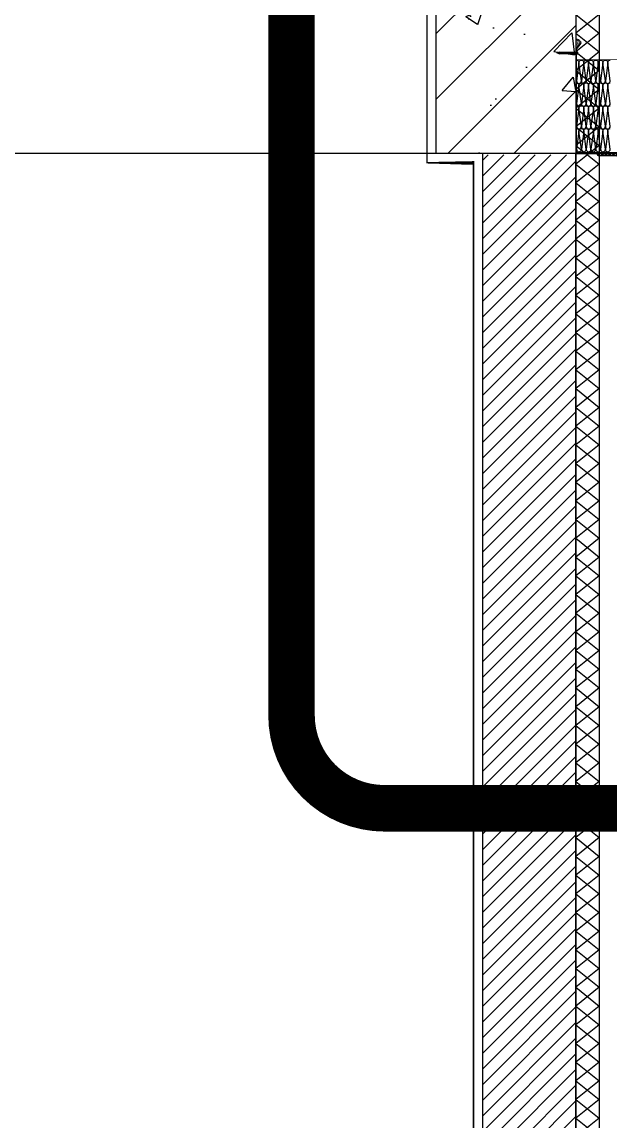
# Model space of a CAD drawing. Extents: x 220580 to 2027826, y -309201 to 71987.
# Drawn here: x 288901 to 290165, y -155559 to -153197 of the extents above; entities that cross this region are included whole.
import ezdxf

# ---------------------------------------------------------------- set-up
doc = ezdxf.new("R2010")
doc.units = 0
for name, pattern in [('DASH', [0.35, 0.25, -0.1]), ('ZN-CENTER', [2, 1.25, -0.25, 0.25, -0.25]), ('ZN-DASH', [0.35, 0.25, -0.1])]:
    doc.linetypes.add(name, pattern=pattern)
for name, color, linetype in [('!ZN1-填充-8', 8, 'Continuous'), ('!ZN2-WALL-5', 5, 'Continuous'), ('!ZN3-不锈钢板幕墙-7', 7, 'Continuous'), ('!ZN4-辅助材料-1', 1, 'Continuous'), ('!ZN4-配件-11', 11, 'Continuous'), ('!ZN5-钢材断面-2', 2, 'Continuous'), ('!ZN6-轴线-1', 1, 'ZN-CENTER'), ('20剖面图$0$A-LIN-V', 9, 'Continuous'), ('3索引', 3, 'Continuous'), ('A-LIN-V', 9, 'Continuous'), ('S-AXIS', 111, 'Continuous'), ('S-SHAPE', 51, 'Continuous')]:
    doc.layers.add(name, color=color, linetype=linetype)

# ---------------------------------------------------------------- blocks, each defined once
blk = doc.blocks.new('$LinePat$保温板1')
at = {"color": 0}
for p, q in [((0, 0), (16, -20)), ((0, -20), (16, 0))]:
    blk.add_line(p, q, dxfattribs=at)
for points in [[(0, 0), (16, 0)], [(0, -20), (16, -20)]]:
    blk.add_lwpolyline(points)
blk = doc.blocks.new('射钉YD42')
at = {"layer": '!ZN4-配件-11'}
for p, q in [((-36.0281158098569, 1.791565257043999), (-42.00000000000182, 1.13686837721616e-13)), ((-42.00000000000182, 1.13686837721616e-13), (-36.02811580985326, -1.791565257044226)), ((-35.97064623274309, 1.799999999999841), (-0.2000000000007276, 1.799999999999841)), ((-3.637978807091713e-12, 3.399999999999068), (0, 1.999999999999886)), ((0, 1.999999999999886), (0, -1.999999999999886)), ((0.6520403489412274, 3.599999999999341), (0.1999999999970896, 3.599999999999341)), ((-0.2000000000007276, -1.799999999999841), (-35.97064623273945, -1.800000000000068)), ((0, -1.999999999999886), (1.818989403545856e-12, -3.39999999999975)), ((0.6520403489412274, -3.599999999999795), (0.2000000000025466, -3.599999999999795))]:
    blk.add_line(p, q, dxfattribs=at)
for centre, radius, start, end in [((-35.97064623274309, 1.599999999999795), 0.2, 90, 106.6992442340392), ((-0.2000000000007276, 1.999999999999886), 0.2, 270, 0), ((0.1999999999970896, 3.399999999999295), 0.2, 90, 180.0000000000651), ((0.6520403489412274, 3.399999999999295), 0.2, 37.3129845611565, 90), ((-3.808999999990192, -3.410605131648481e-13), 5.808999999990678, 322.6870154387133, 37.31298456128677), ((-35.97064623273945, -1.600000000000023), 0.2, 253.3007557659608, 270), ((-0.2000000000007276, -1.999999999999886), 0.2, 0, 90), ((0.2000000000025466, -3.39999999999975), 0.2, 180, 270), ((0.6520403489412274, -3.39999999999975), 0.2, 270, 322.6870154388436)]:
    blk.add_arc(centre, radius, start, end, dxfattribs=at)
at = {"layer": '!ZN6-轴线-1'}
blk.add_line((3.562903745212679, -3.410605131648481e-13), (-43.47007426670098, -1.13686837721616e-13), dxfattribs=at)
blk = doc.blocks.new('*U1711')
at = {"layer": '!ZN4-配件-11', "xscale": -1}
blk.add_blockref('射钉YD42', (0, 3.126388037344441e-13), dxfattribs=at)
blk = doc.blocks.new('ZT_角钢(填充)_50X50X5')
at = {"layer": '!ZN1-填充-8'}
h = blk.add_hatch(dxfattribs=at)
h.set_pattern_fill('ANSI32', color=256, scale=0.6, style=0)
h.set_pattern_definition([(45, (-11702.14548385996, -65281.3865768466), (-4.041115254481119, 4.041115254481119), []), (45, (-11699.45140585996, -65281.3865768466), (-4.041115254481119, 4.041115254481119), [])])
h.paths.add_polyline_path([(50, 3.333333333328937, 0.4142135623730951), (48.33333333333394, 5.000000000000455), (10.5, 5, -0.4142135623730951), (5, 10.5), (5, 48.33333333332848, 0.4142135623730951), (3.33333333333394, 50), (0, 50), (0, 0), (50.00000000000182, -6.821210263296962e-12)])
at = {"layer": '!ZN5-钢材断面-2'}
blk.add_lwpolyline([(0, 0), (0, 50), (3.33333333333394, 50, -0.4142135623730951), (5, 48.33333333332848), (5, 10.5, 0.4142135623730951), (10.5, 5), (48.33333333333394, 5.000000000000455, -0.4142135623730951), (50, 3.333333333328937), (50, 4.547473508864641e-13), (0, 0)], format="xyb", dxfattribs=at)
blk = doc.blocks.new('*U2004')
at = {"layer": '!ZN5-钢材断面-2', "extrusion": (0, 0, -1), "zscale": -1, "rotation": 90}
blk.add_blockref('ZT_角钢(填充)_50X50X5', (0, 0), dxfattribs=at)
blk = doc.blocks.new('20250825140909')
at = {"layer": '!ZN1-填充-8'}
h = blk.add_hatch(dxfattribs=at)
h.set_pattern_fill('AR-SAND', color=256, style=0)
h.set_pattern_definition([(37.50000000000001, (-140341.1696438071, 37190.13754900623), (-0.06299335810960814, 1.926823769013159), [0, -1.52, 0, -1.7, 0, -1.625]), (7.499999999999999, (-140341.1696438071, 37190.13754900623), (1.769776705267727, 2.822146065229741), [0, -0.82, 0, -1.37, 0, -0.525]), (327.5, (-140342.3996438072, 37190.13754900623), (3.114141861751495, 0.005659053536964305), [0, -0.5, 0, -1.8, 0, -2.35]), (317.5, (-140342.3996438072, 37190.13754900623), (3.006126604572293, 0.8776755649342491), [0, -0.25, 0, -1.18, 0, -1.35])])
edge = h.paths.add_edge_path()
edge.add_ellipse((-1698.150602250011, 12043.21706858595), major_axis=(1.856033061350579, 1.856033061350579), ratio=0.9999999999994107, start_angle=339.795305811446, end_angle=449.7953057119633, ccw=False)
edge.add_ellipse((-1694.868937062914, 12041.89525134969), major_axis=(1.827144684785625, 1.827144684785625), ratio=0.9999999999992512, start_angle=315.3554209803034, end_angle=425.3554208808636, ccw=False)
edge.add_ellipse((-1692.6137739158, 12038.86894663438), major_axis=(2.163778793745922, 2.163778793745923), ratio=0.9999999999992885, start_angle=288.8324499264122, end_angle=398.83244982698426, ccw=False)
edge.add_line((-1689.867357919225, 12037.51947395588), (-1699.892613037024, 12024.80571424725))
edge.add_ellipse((-1699.49999263708, 12024.49611899306), major_axis=(-0.3535533905086637, 0.3535533905086636), ratio=0.9999999999786988, start_angle=6.742954810717589, end_angle=45.00000003479453)
edge.add_line((-1699.999992636964, 12024.49611899271), (-1699.999992636964, 12045.07972063232))
h = blk.add_hatch(dxfattribs=at)
h.set_pattern_fill('ANSI31', color=256, scale=15, style=0)
h.set_pattern_definition([(45, (-10180.92640286661, 7120.730285084981), (-16.83798022700466, 16.83798022700466), [])])
h.paths.add_polyline_path([(-1899.99999263772, 11796.89285711927), (-1899.999992638011, 7439.999999769847), (-1699.981949422508, 7439.999999769847), (-1699.981949422508, 11796.89285711927)])
at = {"layer": 'S-AXIS'}
h = blk.add_hatch(dxfattribs=at)
h.set_pattern_fill('AN31C', color=8, scale=500)
h.set_pattern_definition([(45, (21170.3697033124, -828429.2702183069), (-70.71067811865477, 70.71067811865477), []), (49.99999999999999, (21170.3697033124, -828429.2702183069), (358.6300913003767, -31.37606749129757), [37.5, -412.5]), (355, (21170.3697033124, -828429.2702183069), (-69.37566680649998, 376.0960668500059), [30, -330]), (100.4514, (21200.25554331241, -828431.884888307), (289.2546908570108, 344.7197710304768), [31.870095, -350.571056]), (46.18420000000001, (21170.3697033124, -828329.2702183069), (533.6205243128221, -82.759507164509), [56.25, -618.75]), (96.6356, (21214.83807581238, -828336.1668718071), (467.3313527743517, 487.0589354502209), [47.805144, -525.8565]), (351.1842, (21170.3697033124, -828329.2702183069), (467.3309725668137, 487.0593004626623), [45, -495]), (21, (21220.3697033124, -828354.2702183069), (298.4535260592308, -201.3094453326694), [37.5, -412.5]), (326.0000000000001, (21220.3697033124, -828354.2702183069), (121.6576659607909, 362.5750225234265), [30, -330]), (71.4514, (21245.2408198124, -828371.0460213069), (420.111314290745, 161.2652483549761), [31.870095, -350.571056]), (37.50000000000001, (21170.3697033124, -828429.2702183069), (6.079927658645317, 166.4469269156557), [0, -326, 0, -335, 0, -331.25]), (7.499999999999999, (21170.3697033124, -828429.2702183069), (131.5347687210743, 197.2058559411801), [0, -191, 0, -318.5, 0, -126.25]), (327.5, (21058.8697033124, -828429.2702183069), (266.9112180862044, -11.27743586718985), [0, -125, 0, -390, 0, -517.5]), (317.5, (21008.8697033124, -828429.2702183069), (291.5930846711931, 50.05249116615885), [0, -162.5, 0, -259, 0, -367.5])])
h.paths.add_polyline_path([(-1699.999992646102, 12500), (-1999.999992646102, 12500), (-1999.999992646102, 12350), (-1999.999992646102, 11800), (-1699.999992646102, 11800)])
at = {"layer": '!ZN1-填充-8', "const_width": 1}
blk.add_lwpolyline([(49.94926942739403, 12001.50000106261), (-1698.499992636964, 12001.50000106261)], dxfattribs=at)
at = {"layer": '!ZN1-填充-8', "ltscale": 30, "extrusion": (0, 1.224646799147353e-16, -1)}
for points in [[(1698.499992636964, 12000.50000106261, 0.451718), (1693.383132186311, 11994.87002106261), (1698.458887416928, 11956.13000106261, -0.451718), (1693.34203356842, 11950.50000106261, -0.451718), (1688.225173117768, 11956.13000106261), (1693.300934950588, 11994.87002106261, 0.451718), (1688.184074499877, 12000.50000106261, 0.451718), (1683.067214049224, 11994.87002106261), (1688.142969279841, 11956.13000106261, -0.451718), (1683.026115431334, 11950.50000106261, -0.451718), (1677.909254980681, 11956.13000106261), (1682.985016813502, 11994.87002106261, 0.451718), (1677.868156362791, 12000.50000106261, 0.451718), (1672.751295912138, 11994.87002106261), (1677.827051142813, 11956.13000106261, -0.451718), (1672.710197294247, 11950.50000106261, -0.451718), (1667.593336843594, 11956.13000106261), (1672.669098676415, 11994.87002106261, 0.451718), (1667.552238225704, 12000.50000106261, 0.451718), (1662.435377775051, 11994.87002106261), (1667.511133005726, 11956.13000106261, -0.451718), (1662.394279157161, 11950.50000106261, -0.451718), (1657.277418706508, 11956.13000106261), (1662.353180539329, 11994.87002106261, 0.451718), (1657.236320088618, 12000.50000106261, 0.451718), (1652.119459637965, 11994.87002106261), (1657.19521486864, 11956.13000106261, -0.451718), (1652.078361020074, 11950.50000106261, -0.451718), (1646.961500569421, 11956.13000106261), (1652.037262402242, 11994.87002106261, 0.451718), (1646.920401951531, 12000.50000106261, 0.451718), (1641.803541500878, 11994.87002106261), (1646.879296731553, 11956.13000106261, -0.451718), (1641.762442882988, 11950.50000106261, -0.451718), (1636.645582432335, 11956.13000106261), (1641.721344265155, 11994.87002106261, 0.451718), (1636.604483814444, 12000.50000106261, 0.451718), (1631.487623363791, 11994.87002106261), (1636.563378594466, 11956.13000106261, -0.451718), (1631.446524745901, 11950.50000106261, -0.451718), (1626.329664295248, 11956.13000106261), (1631.405426128069, 11994.87002106261, 0.451718), (1626.288565677358, 12000.50000106261, 0.451718)], [(1698.499992636964, 11951.50000106261, 0.451718), (1693.383132186311, 11945.87002106261), (1698.458887416928, 11907.13000106261, -0.451718), (1693.34203356842, 11901.50000106261, -0.451718), (1688.225173117768, 11907.13000106261), (1693.300934950588, 11945.87002106261, 0.451718), (1688.184074499877, 11951.50000106261, 0.451718), (1683.067214049224, 11945.87002106261), (1688.142969279841, 11907.13000106261, -0.451718), (1683.026115431334, 11901.50000106261, -0.451718), (1677.909254980681, 11907.13000106261), (1682.985016813502, 11945.87002106261, 0.451718), (1677.868156362791, 11951.50000106261, 0.451718), (1672.751295912138, 11945.87002106261), (1677.827051142813, 11907.13000106261, -0.451718), (1672.710197294247, 11901.50000106261, -0.451718), (1667.593336843594, 11907.13000106261), (1672.669098676415, 11945.87002106261, 0.451718), (1667.552238225704, 11951.50000106261, 0.451718), (1662.435377775051, 11945.87002106261), (1667.511133005726, 11907.13000106261, -0.451718), (1662.394279157161, 11901.50000106261, -0.451718), (1657.277418706508, 11907.13000106261), (1662.353180539329, 11945.87002106261, 0.451718), (1657.236320088618, 11951.50000106261, 0.451718), (1652.119459637965, 11945.87002106261), (1657.19521486864, 11907.13000106261, -0.451718), (1652.078361020074, 11901.50000106261, -0.451718), (1646.961500569421, 11907.13000106261), (1652.037262402242, 11945.87002106261, 0.451718), (1646.920401951531, 11951.50000106261, 0.451718), (1641.803541500878, 11945.87002106261), (1646.879296731553, 11907.13000106261, -0.451718), (1641.762442882988, 11901.50000106261, -0.451718), (1636.645582432335, 11907.13000106261), (1641.721344265155, 11945.87002106261, 0.451718), (1636.604483814444, 11951.50000106261, 0.451718), (1631.487623363791, 11945.87002106261), (1636.563378594466, 11907.13000106261, -0.451718), (1631.446524745901, 11901.50000106261, -0.451718), (1626.329664295248, 11907.13000106261), (1631.405426128069, 11945.87002106261, 0.451718), (1626.288565677358, 11951.50000106261, 0.451718)], [(1698.499992636964, 11902.50000106261, 0.451718), (1693.383132186311, 11896.87002106261), (1698.458887416928, 11858.13000106261, -0.451718), (1693.34203356842, 11852.50000106261, -0.451718), (1688.225173117768, 11858.13000106261), (1693.300934950588, 11896.87002106261, 0.451718), (1688.184074499877, 11902.50000106261, 0.451718), (1683.067214049224, 11896.87002106261), (1688.142969279841, 11858.13000106261, -0.451718), (1683.026115431334, 11852.50000106261, -0.451718), (1677.909254980681, 11858.13000106261), (1682.985016813502, 11896.87002106261, 0.451718), (1677.868156362791, 11902.50000106261, 0.451718), (1672.751295912138, 11896.87002106261), (1677.827051142813, 11858.13000106261, -0.451718), (1672.710197294247, 11852.50000106261, -0.451718), (1667.593336843594, 11858.13000106261), (1672.669098676415, 11896.87002106261, 0.451718), (1667.552238225704, 11902.50000106261, 0.451718), (1662.435377775051, 11896.87002106261), (1667.511133005726, 11858.13000106261, -0.451718), (1662.394279157161, 11852.50000106261, -0.451718), (1657.277418706508, 11858.13000106261), (1662.353180539329, 11896.87002106261, 0.451718), (1657.236320088618, 11902.50000106261, 0.451718), (1652.119459637965, 11896.87002106261), (1657.19521486864, 11858.13000106261, -0.451718), (1652.078361020074, 11852.50000106261, -0.451718), (1646.961500569421, 11858.13000106261), (1652.037262402242, 11896.87002106261, 0.451718), (1646.920401951531, 11902.50000106261, 0.451718), (1641.803541500878, 11896.87002106261), (1646.879296731553, 11858.13000106261, -0.451718), (1641.762442882988, 11852.50000106261, -0.451718), (1636.645582432335, 11858.13000106261), (1641.721344265155, 11896.87002106261, 0.451718), (1636.604483814444, 11902.50000106261, 0.451718), (1631.487623363791, 11896.87002106261), (1636.563378594466, 11858.13000106261, -0.451718), (1631.446524745901, 11852.50000106261, -0.451718), (1626.329664295248, 11858.13000106261), (1631.405426128069, 11896.87002106261, 0.451718), (1626.288565677358, 11902.50000106261, 0.451718)], [(1698.499992636964, 11853.50000106261, 0.4517179999999684), (1693.383132186311, 11847.87002106261), (1698.458887416928, 11809.13000106261, -0.451718), (1693.34203356842, 11803.50000106261, -0.451718), (1688.225173117768, 11809.13000106261), (1693.300934950588, 11847.87002106261, 0.451718), (1688.184074499877, 11853.50000106261, 0.451718), (1683.067214049224, 11847.87002106261), (1688.142969279841, 11809.13000106261, -0.451718), (1683.026115431334, 11803.50000106261, -0.451718), (1677.909254980681, 11809.13000106261), (1682.985016813502, 11847.87002106261, 0.451718), (1677.868156362791, 11853.50000106261, 0.451718), (1672.751295912138, 11847.87002106261), (1677.827051142813, 11809.13000106261, -0.451718), (1672.710197294247, 11803.50000106261, -0.451718), (1667.593336843594, 11809.13000106261), (1672.669098676415, 11847.87002106261, 0.451718), (1667.552238225704, 11853.50000106261, 0.451718), (1662.435377775051, 11847.87002106261), (1667.511133005726, 11809.13000106261, -0.451718), (1662.394279157161, 11803.50000106261, -0.451718), (1657.277418706508, 11809.13000106261), (1662.353180539329, 11847.87002106261, 0.451718), (1657.236320088618, 11853.50000106261, 0.451718), (1652.119459637965, 11847.87002106261), (1657.19521486864, 11809.13000106261, -0.451718), (1652.078361020074, 11803.50000106261, -0.451718), (1646.961500569421, 11809.13000106261), (1652.037262402242, 11847.87002106261, 0.451718), (1646.920401951531, 11853.50000106261, 0.451718), (1641.803541500878, 11847.87002106261), (1646.879296731553, 11809.13000106261, -0.451718), (1641.762442882988, 11803.50000106261, -0.451718), (1636.645582432335, 11809.13000106261), (1641.721344265155, 11847.87002106261, 0.451718), (1636.604483814444, 11853.50000106261, 0.451718), (1631.487623363791, 11847.87002106261), (1636.563378594466, 11809.13000106261, -0.451718), (1631.446524745901, 11803.50000106261, -0.451718), (1626.329664295248, 11809.13000106261), (1631.405426128069, 11847.87002106261, 0.451718), (1626.288565677358, 11853.50000106261, 0.451718)]]:
    blk.add_lwpolyline(points, format="xyb", dxfattribs=at)
at = {"layer": '!ZN2-WALL-5'}
for p, q in [((-1899.999992643949, 7439.999999671127), (-1899.999992637662, 11800.00000017672)), ((-1699.999992632773, 7439.999999671127), (-1699.999992636964, 11800.00000017672))]:
    blk.add_line(p, q, dxfattribs=at)
at = {"layer": '!ZN3-不锈钢板幕墙-7'}
blk.add_lwpolyline([(-832.4739719016943, 11801.50000106261), (-1698.499992636964, 11801.50000106261), (-1698.499992636964, 12024.14928034271), (-1688.689496719337, 12036.59068819197), (-1689.867357918876, 12037.51947395556), (-1699.999992636964, 12024.66953831786), (-1699.999992636964, 11800.00000106261), (-832.4739719016943, 11800.00000106261)], dxfattribs=at)
at = {"layer": '!ZN4-辅助材料-1', "ltscale": 0.1}
blk.add_lwpolyline([(-1699.999992636964, 12045.07972063232, -0.52056705), (-1695.767753103515, 12044.31786256973, -0.52056705), (-1692.285013985354, 12041.91128031843, -0.52056705), (-1689.867357919225, 12037.51947395588, -0.52056705)], format="xyb", dxfattribs=at)
at = {"color": 4, "linetype": 'ZN-DASH', "ltscale": 30, "const_width": 3}
blk.add_lwpolyline([(-3926.377302839013, 12330.00000109628), (-2019.999992626312, 12330.00000102894), (-2019.999992646801, 11780.0000002564), (-1919.999992620957, 11780.00000025582), (-1919.999992643774, 7499.999999987718)], dxfattribs=at)
at = {"layer": 'S-SHAPE'}
blk.add_lwpolyline([(-1999.999992646102, 12500), (-1699.999992646102, 12500), (-1699.999992646102, 11800), (-1999.999992646102, 11800)], close=True, dxfattribs=at)
at = {"layer": '!ZN4-配件-11', "xscale": -1}
blk.add_blockref('*U1711', (-1698.499992636964, 12016.02168909661), dxfattribs=at)
at = {"layer": '!ZN5-钢材断面-2', "xscale": -1.000000000000006, "rotation": 90}
blk.add_blockref('*U2004', (-1603.294868878322, 11800.00000106261), dxfattribs=at)
at = {"layer": 'A-LIN-V', "xscale": -2.51339285926087, "yscale": 2.5, "zscale": 2.5, "rotation": 89.9976413807449}
for p in [(-1699.969533561787, 12098.49999997503), (-1699.971189009782, 12058.28571426094), (-1699.972844458011, 12018.07142854686), (-1699.974499906006, 11977.85714283277), (-1699.976155354001, 11937.64285711868), (-1699.977810802229, 11897.4285714046), (-1699.979466250225, 11857.2142856904), (-1699.981121698453, 11816.99999997631), (-1699.982777146448, 11776.78571426222), (-1699.984432594443, 11736.57142854814), (-1699.986088042671, 11696.35714283405), (-1699.987743490667, 11656.14285711996), (-1699.989398938895, 11615.92857140588), (-1699.99105438689, 11575.71428569179), (-1699.992709834885, 11535.49999997759), (-1699.994365283113, 11495.2857142635), (-1699.996020731109, 11455.07142854942), (-1699.997676179337, 11414.85714283533), (-1699.999331627332, 11374.64285712125), (-1700.000987075327, 11334.42857140716), (-1700.002642523556, 11294.21428569307), (-1700.004297971551, 11253.99999997899), (-1700.005953419779, 11213.78571426478), (-1700.007608867774, 11173.5714285507), (-1700.00926431577, 11133.35714283661), (-1700.010919763998, 11093.14285712253), (-1700.012575211993, 11052.92857140844), (-1700.014230660221, 11012.71428569435), (-1700.015886108216, 10972.49999998027), (-1700.017541556212, 10932.28571426618), (-1700.01919700444, 10892.0714285521), (-1700.020852452435, 10851.85714283789), (-1700.022507900663, 10811.64285712381), (-1700.024163348658, 10771.42857140972), (-1700.025818796654, 10731.21428569563), (-1700.027474244882, 10690.99999998155), (-1700.029129692877, 10650.78571426746), (-1700.030785141105, 10610.57142855338), (-1700.032440589101, 10570.35714283929), (-1700.034096037096, 10530.14285712509), (-1700.035751485324, 10489.928571411), (-1700.037406933319, 10449.71428569691), (-1700.039062381547, 10409.49999998283), (-1700.040717829543, 10369.28571426874), (-1700.042373277538, 10329.07142855466), (-1700.044028725766, 10288.85714284057), (-1700.045684173761, 10248.64285712648), (-1700.04733962199, 10208.42857141228), (-1700.048995069985, 10168.2142856982), (-1700.05065051798, 10127.99999998411), (-1700.052305966208, 10087.78571427002), (-1700.053961414204, 10047.57142855594), (-1700.055616862432, 10007.35714284185), (-1700.057272310427, 9967.142857127765), (-1700.058927758422, 9926.928571413679), (-1700.06058320665, 9886.714285699476), (-1700.062238654646, 9846.49999998539), (-1700.063894102874, 9806.285714271304), (-1700.065549550869, 9766.071428557218), (-1700.067204998864, 9725.857142843131)]:
    blk.add_blockref('$LinePat$保温板1', p, dxfattribs=at)

msp = doc.modelspace()

# ---------------------------------------------------------------- linework, layer by layer
at = {"layer": '20剖面图$0$A-LIN-V'}
msp.add_lwpolyline([(289791.6890811122, -153479.3509734542), (286319.6129471194, -153479.3509734615)], dxfattribs=at)
at = {"layer": '3索引', "linetype": 'DASH', "ltscale": 1000, "const_width": 100}
msp.add_lwpolyline([(289680.5748562282, -152274.848028492), (292363.6848783894, -152274.848028492, -0.414213562373095), (292563.6848783894, -152474.848028492), (292563.6848783894, -154687.2494825617, -0.414213562373095), (292363.6848783894, -154887.2494825617), (289680.5748562282, -154887.2494825617, -0.414213562373095), (289480.5748562282, -154687.2494825617), (289480.5748562282, -152474.848028492, -0.414213562373095)], format="xyb", close=True, dxfattribs=at)

# ---------------------------------------------------------------- next in the draw order: block references
at = {"ltscale": 1000}
msp.add_blockref('20250825140909', (291791.6890737582, -165279.3509701894), dxfattribs=at)

doc.saveas('drawing.dxf')
